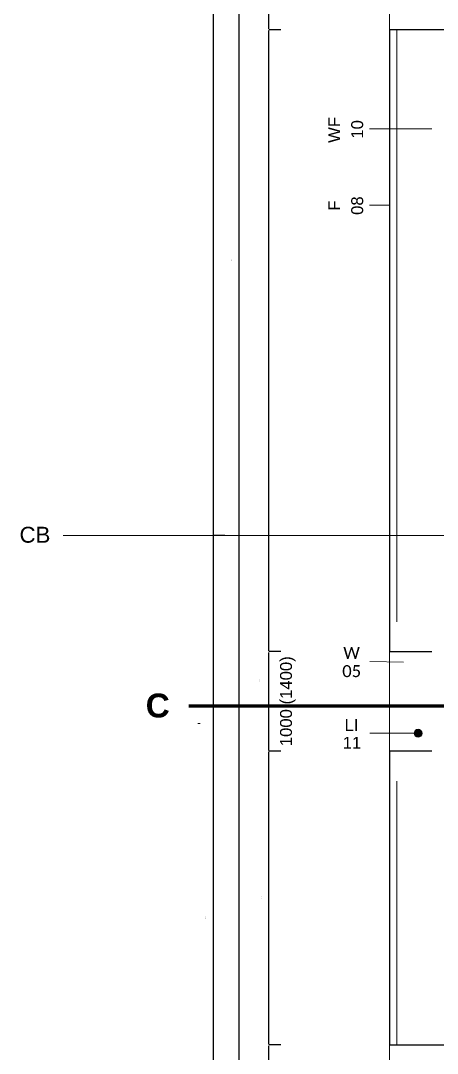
# Model space of a CAD drawing. Extents: x -47641 to 202, y -7675 to 12965.
# Drawn here: x -47638 to -45020, y -3854 to 2630 of the extents above; entities that cross this region are included whole.
import ezdxf

# ---------------------------------------------------------------- set-up
doc = ezdxf.new("R2010")
doc.units = 0
for name, color, linetype, lineweight in [('A-____-____-DIMS', 9, 'CONTINUOUS', 5), ('A-GENM-____-IDEN', 9, 'CONTINUOUS', 9), ('A-GLAZ-____-IDEN', 9, 'CONTINUOUS', 9), ('A-WALL-____-IDEN', 9, 'CONTINUOUS', 9), ('A-WALL-____-MCUT', 9, 'CONTINUOUS', 25), ('A-WALL-____-OTLN', 9, 'CONTINUOUS', 9), ('A-WALL-____-PATT', 9, 'CONTINUOUS', 25), ('G-____-____-SYMB', 9, 'CONTINUOUS', 9), ('S-GRID-____-IDEN', 9, 'CONTINUOUS', 9), ('S-GRID-____-OTLN', 9, 'CONTINUOUS', 5)]:
    doc.layers.add(name, color=color, linetype=linetype, lineweight=lineweight)
doc.styles.add('Arial', font='Arial')
doc.styles.add('Arial_1', font='Arial_1')
doc.styles.add('Arial_2', font='Arial_2')
doc.styles.add('Arial_3', font='Arial_3')
doc.styles.add('Arial_B_1', font='Arial_B_1')
doc.styles.add('Calibri_2', font='Calibri_2')
doc.dimstyles.get("Standard").update_dxf_attribs({"dimtxt": 2.5, "dimasz": 2.5, "dimexe": 1.25, "dimexo": 0.625, "dimtad": 0, "dimtoh": 1, "dimdec": 4, "dimzin": 1, "dimdsep": 46, "dimtxsty": 'Standard', "dimcen": 0.09, "dimadec": 0, "dimazin": 0, "dimtfac": 1, "dimtdec": 4, "dimtofl": 0, "dimtmove": 0, "dimatfit": 3, "dimfxl": 1, "dimtolj": 1, "dimtzin": 0, "dimarcsym": 0})

# ---------------------------------------------------------------- blocks, each defined once
blk = doc.blocks.new('*D80')
at = {"layer": 'A-____-____-DIMS', "color": 0, "linetype": 'ByBlock', "lineweight": -2}
for p, q in [((-46192.8, 8033.2), (-46268.4, 8033.2)), ((-46267.1, 8028.2), (-46267.1, -5781.8)), ((-46192.8, -5786.8), (-46268.4, -5786.8))]:
    blk.add_line(p, q, dxfattribs=at)
for points in [[(-46267.1, 8033.2), (-46266.7, 8030.7), (-46267.6, 8030.7)], [(-46267.1, -5786.8), (-46267.6, -5784.3), (-46266.7, -5784.3)]]:
    blk.add_solid(points, dxfattribs=at)
at = {"layer": 'A-____-____-DIMS', "color": 0, "linetype": 'CONTINUOUS', "lineweight": -2, "insert": (-46315.5, 1123.2), "char_height": 2.5, "width": 16.944, "attachment_point": 5, "rotation": 90}
blk.add_mtext('13820.0000', dxfattribs=at)
blk = doc.blocks.new('*D82')
at = {"layer": 'A-____-____-DIMS', "color": 0, "linetype": 'ByBlock', "lineweight": -2}
for p, q in [((-46354, -601.8), (-46429.6, -601.8)), ((-46428.4, -606.8), (-46428.4, -5396.8)), ((-46354, -5401.8), (-46429.6, -5401.8))]:
    blk.add_line(p, q, dxfattribs=at)
for points in [[(-46428.4, -601.8), (-46428, -604.3), (-46428.8, -604.3)], [(-46428.4, -5401.8), (-46428.8, -5399.3), (-46428, -5399.3)]]:
    blk.add_solid(points, dxfattribs=at)
at = {"layer": 'A-____-____-DIMS', "color": 0, "linetype": 'CONTINUOUS', "lineweight": -2, "insert": (-46476.7, -3001.8), "char_height": 2.5, "width": 15.833, "attachment_point": 5, "rotation": 90}
blk.add_mtext('4800.0000', dxfattribs=at)
blk = doc.blocks.new('*D83')
at = {"layer": 'A-____-____-DIMS', "color": 0, "linetype": 'ByBlock', "lineweight": -2}
for p, q in [((-46354, 6248.2), (-46429.6, 6248.2)), ((-46428.4, 6243.2), (-46428.4, -596.8)), ((-46354, -601.8), (-46429.6, -601.8))]:
    blk.add_line(p, q, dxfattribs=at)
for points in [[(-46428.4, 6248.2), (-46428, 6245.7), (-46428.8, 6245.7)], [(-46428.4, -601.8), (-46428.8, -599.3), (-46428, -599.3)]]:
    blk.add_solid(points, dxfattribs=at)
at = {"layer": 'A-____-____-DIMS', "color": 0, "linetype": 'CONTINUOUS', "lineweight": -2, "insert": (-46476.7, 2823.2), "char_height": 2.5, "width": 15.556, "attachment_point": 5, "rotation": 90}
blk.add_mtext('6850.0000', dxfattribs=at)
blk = doc.blocks.new('*D189')
at = {"layer": 'A-____-____-DIMS', "color": 0, "linetype": 'ByBlock', "lineweight": -2}
for p, q in [((-46003.6, -3801.8), (-46079.3, -3801.8)), ((-46078, -4796.8), (-46078, -3806.8)), ((-46003.6, -4801.8), (-46079.3, -4801.8))]:
    blk.add_line(p, q, dxfattribs=at)
for points in [[(-46078, -3801.8), (-46077.6, -3804.3), (-46078.4, -3804.3)], [(-46078, -4801.8), (-46078.4, -4799.3), (-46077.6, -4799.3)]]:
    blk.add_solid(points, dxfattribs=at)
at = {"layer": 'A-____-____-DIMS', "color": 0, "linetype": 'CONTINUOUS', "lineweight": -2, "insert": (-46126.3, -4301.8), "char_height": 2.5, "width": 15, "attachment_point": 5, "rotation": 90}
blk.add_mtext('1000.0000', dxfattribs=at)
blk = doc.blocks.new('*D190')
at = {"layer": 'A-____-____-DIMS', "color": 0, "linetype": 'ByBlock', "lineweight": -2}
for p, q in [((-46003.6, -1956.8), (-46079.3, -1956.8)), ((-46078, -3796.8), (-46078, -1961.8)), ((-46003.6, -3801.8), (-46079.3, -3801.8))]:
    blk.add_line(p, q, dxfattribs=at)
for points in [[(-46078, -1956.8), (-46077.6, -1959.3), (-46078.4, -1959.3)], [(-46078, -3801.8), (-46078.4, -3799.3), (-46077.6, -3799.3)]]:
    blk.add_solid(points, dxfattribs=at)
at = {"layer": 'A-____-____-DIMS', "color": 0, "linetype": 'CONTINUOUS', "lineweight": -2, "insert": (-46126.3, -2879.3), "char_height": 2.5, "width": 15.278, "attachment_point": 5, "rotation": 90}
blk.add_mtext('1845.0000', dxfattribs=at)
blk = doc.blocks.new('*D191')
at = {"layer": 'A-____-____-DIMS', "color": 0, "linetype": 'ByBlock', "lineweight": -2}
for p, q in [((-46003.6, -1331.8), (-46079.3, -1331.8)), ((-46078, -1951.8), (-46078, -1336.8)), ((-46003.6, -1956.8), (-46079.3, -1956.8))]:
    blk.add_line(p, q, dxfattribs=at)
for points in [[(-46078, -1331.8), (-46077.6, -1334.3), (-46078.4, -1334.3)], [(-46078, -1956.8), (-46078.4, -1954.3), (-46077.6, -1954.3)]]:
    blk.add_solid(points, dxfattribs=at)
at = {"layer": 'A-____-____-DIMS', "color": 0, "linetype": 'CONTINUOUS', "lineweight": -2, "insert": (-46135.4, -1514.6), "char_height": 2.5, "width": 13.611, "attachment_point": 5, "rotation": 90}
blk.add_mtext('625.0000', dxfattribs=at)
blk = doc.blocks.new('*D192')
at = {"layer": 'A-____-____-DIMS', "color": 0, "linetype": 'ByBlock', "lineweight": -2}
for p, q in [((-46003.6, 2573.2), (-46079.3, 2573.2)), ((-46078, -1326.8), (-46078, 2568.2)), ((-46003.6, -1331.8), (-46079.3, -1331.8))]:
    blk.add_line(p, q, dxfattribs=at)
for points in [[(-46078, 2573.2), (-46077.6, 2570.7), (-46078.4, 2570.7)], [(-46078, -1331.8), (-46078.4, -1329.3), (-46077.6, -1329.3)]]:
    blk.add_solid(points, dxfattribs=at)
at = {"layer": 'A-____-____-DIMS', "color": 0, "linetype": 'CONTINUOUS', "lineweight": -2, "insert": (-46126.3, 620.7), "char_height": 2.5, "width": 15.556, "attachment_point": 5, "rotation": 90}
blk.add_mtext('3905.0000', dxfattribs=at)
blk = doc.blocks.new('*D193')
at = {"layer": 'A-____-____-DIMS', "color": 0, "linetype": 'ByBlock', "lineweight": -2}
for p, q in [((-46003.6, 3573.2), (-46079.3, 3573.2)), ((-46078, 2578.2), (-46078, 3568.2)), ((-46003.6, 2573.2), (-46079.3, 2573.2))]:
    blk.add_line(p, q, dxfattribs=at)
for points in [[(-46078, 3573.2), (-46077.6, 3570.7), (-46078.4, 3570.7)], [(-46078, 2573.2), (-46078.4, 2575.7), (-46077.6, 2575.7)]]:
    blk.add_solid(points, dxfattribs=at)
at = {"layer": 'A-____-____-DIMS', "color": 0, "linetype": 'CONTINUOUS', "lineweight": -2, "insert": (-46126.3, 3073.2), "char_height": 2.5, "width": 15, "attachment_point": 5, "rotation": 90}
blk.add_mtext('1000.0000', dxfattribs=at)

msp = doc.modelspace()

# ---------------------------------------------------------------- hatches: boundary and pattern name
at = {"layer": 'A-GENM-____-IDEN'}
h = msp.add_hatch(color=256, dxfattribs=at)
edge = h.paths.add_edge_path(flags=0)
edge.add_arc((-45140.93888, -1844.29436), 25, 0, 360)
at = {"layer": 'A-WALL-____-PATT', "lineweight": 5}
h = msp.add_hatch(dxfattribs=at)
h.set_pattern_fill('FP_4', color=256, style=0)
h.set_pattern_definition([])
h.paths.add_polyline_path([(-45274.90222, -5786.79436), (-45274.90222, -4801.79436), (-45319.90222, -4801.79436), (-45319.90222, -5786.79436)], flags=0)
h.paths.add_polyline_path([(-45274.90222, -3801.79436), (-45274.90222, -1956.79436), (-45319.90222, -1956.79436), (-45319.90222, -3801.79436)], flags=0)
h.paths.add_polyline_path([(-45274.90222, -1331.79436), (-45274.90222, 2573.20564), (-45319.90222, 2573.20564), (-45319.90222, -1331.79436)], flags=0)
h.paths.add_polyline_path([(-45319.90222, 3573.20564), (-45274.90222, 3573.20564), (-45274.90222, 7988.20564), (-45319.90222, 7988.20564), (-45319.90222, 7985.86899)], flags=0)
h = msp.add_hatch(dxfattribs=at)
h.set_pattern_fill('FP_1', color=256, style=0)
h.set_pattern_definition([])
h.paths.add_polyline_path([(-44834.90222, -5301.79436), (-44834.90222, -4801.79436), (-45274.90222, -4801.79436), (-45274.90222, -5301.79436)], flags=0)
h.paths.add_polyline_path([(-44834.90222, -3801.79436), (-44834.90222, -1956.79436), (-45274.90222, -1956.79436), (-45274.90222, -3801.79436)], flags=0)
h.paths.add_polyline_path([(-45054.90222, -1331.79436), (-44834.90222, -1331.79436), (-44834.90222, 2573.20564), (-45274.90222, 2573.20564), (-45274.90222, -1331.79436)], flags=0)
h.paths.add_polyline_path([(-45274.90222, 3573.20564), (-44834.90222, 3573.20564), (-44834.90222, 7548.20564), (-45274.90222, 7548.20564)], flags=0)

# ---------------------------------------------------------------- linework, layer by layer
at = {"layer": 'A-GENM-____-IDEN'}
msp.add_line((-45140.93888, -1844.29436), (-45443.97202, -1844.29436), dxfattribs=at)
msp.add_circle((-45140.93888, -1844.29436), 25, dxfattribs=at)
at = {"layer": 'A-GLAZ-____-IDEN'}
msp.add_line((-45232.21732, -1397.7963), (-45443.97202, -1393.42476), dxfattribs=at)
at = {"layer": 'A-WALL-____-IDEN'}
for p, q in [((-45054.90222, 1950.50626), (-45446.69937, 1950.50626)), ((-45318.85007, 1471.77797), (-45446.69937, 1471.77797))]:
    msp.add_line(p, q, dxfattribs=at)
at = {"layer": 'A-WALL-____-MCUT'}
for p, q in [((-45319.90222, 2573.20564), (-45319.90222, -1331.79436)), ((-44834.90222, 2573.20564), (-45319.90222, 2573.20564)), ((-45319.90222, -1331.79436), (-45054.90222, -1331.79436)), ((-45319.90222, -1956.79436), (-45319.90222, -3801.79436)), ((-45054.90222, -1956.79436), (-45319.90222, -1956.79436)), ((-45319.90222, -3801.79436), (-44834.90222, -3801.79436))]:
    msp.add_line(p, q, dxfattribs=at)
at = {"layer": 'A-WALL-____-MCUT', "lineweight": 9}
for p, q in [((-45274.90222, 2573.20564), (-45274.90222, -1144.24475)), ((-45274.90222, -2144.34397), (-45274.90222, -3801.79436))]:
    msp.add_line(p, q, dxfattribs=at)
at = {"layer": 'A-WALL-____-OTLN'}
for p, q in [((-45319.90222, 2573.20564), (-45319.90222, 3573.20564)), ((-45319.90222, -1956.79436), (-45319.90222, -1331.79436)), ((-45319.90222, -4801.79436), (-45319.90222, -3801.79436))]:
    msp.add_line(p, q, dxfattribs=at)
at = {"layer": 'G-____-____-SYMB', "linetype": 'CONTINUOUS', "lineweight": 100}
msp.add_line((-46581.5254, -1671.77796), (-44646.17084, -1671.77796), dxfattribs=at)
at = {"layer": 'S-GRID-____-OTLN', "linetype": 'CONTINUOUS', "lineweight": 9}
for p, q in [((-46120.05674, -601.79436), (-47370.05674, -601.79436)), ((-22634.82695, -601.79436), (-46120.05674, -601.79436))]:
    msp.add_line(p, q, dxfattribs=at)

# ---------------------------------------------------------------- texts
at = {"layer": 'A-GENM-____-IDEN', "lineweight": 5, "char_height": 75, "width": 58.3333333, "attachment_point": 1, "style": 'Arial_2'}
for s, insert in [('LI', (-45602.78377, -1754.19157)), ('11', (-45614.78377, -1866.91314))]:
    msp.add_mtext(s, dxfattribs=dict(at, insert=insert))
at = {"layer": 'A-GLAZ-____-IDEN', "lineweight": 5, "char_height": 75, "attachment_point": 1, "style": 'Calibri_2'}
for s, insert, width in [('W', (-45610.78377, -1302.53862), 66.6666667), ('05', (-45617.38377, -1416.82132), 91.6666667)]:
    msp.add_mtext(s, dxfattribs=dict(at, insert=insert, width=width))
at = {"layer": 'A-GLAZ-____-IDEN', "lineweight": 5, "insert": (-46008.2696, -1925.85758), "char_height": 75, "width": 539.5833167, "attachment_point": 1, "rotation": 90, "style": 'Arial_1'}
msp.add_mtext('1000 (1400)', dxfattribs=at)
at = {"layer": 'A-WALL-____-IDEN', "lineweight": 5, "char_height": 75, "attachment_point": 1, "rotation": 90, "style": 'Arial_1'}
for s, insert, width in [('WF', (-45705.63817, 1862.53404), 139.5833333), ('10', (-45561.12453, 1889.03404), 75), ('F', (-45705.63817, 1436.80575), 33.3333333), ('08', (-45561.12453, 1410.30575), 91.6666667)]:
    msp.add_mtext(s, dxfattribs=dict(at, insert=insert, width=width))
at = {"layer": 'G-____-____-SYMB', "linetype": 'CONTINUOUS', "lineweight": 5, "attachment_point": 1}
for s, insert, char_height, width, style in [('\\fArial|b1|i0|c0|p34|;C', (-46852.20232, -1595.15616), 150, 1808.3333333, 'Arial_B_1'), ('-', (-46528.05178, -1752.15481), 50, 22.2222222, 'Arial_3')]:
    msp.add_mtext(s, dxfattribs=dict(at, insert=insert, char_height=char_height, width=width, style=style))
at = {"layer": 'S-GRID-____-IDEN', "lineweight": 5, "insert": (-47644.76698, -547.88665), "char_height": 100, "width": 133.3333333, "attachment_point": 1, "style": 'Arial'}
msp.add_mtext('CB', dxfattribs=at)

# ---------------------------------------------------------------- dimensions: what is measured, and where the dimension line sits
at = {"layer": 'A-____-____-DIMS', "lineweight": 9}
for base, p1, p2, picture, middle in [((-46267.14113, -5786.79436), (-46192.14113, 8033.20564), (-46192.14113, -5786.79436), '*D80', (-46315.45968, 1123.20564)), ((-46428.3864, -601.79436), (-46353.3864, 6248.20564), (-46353.3864, -601.79436), '*D83', (-46476.67937, 2823.20564)), ((-46078.0244, 3573.20564), (-46003.0244, 2573.20564), (-46003.0244, 3573.20564), '*D193', (-46126.31738, 3073.20564)), ((-46078.0244, 2573.20564), (-46003.0244, -1331.79436), (-46003.0244, 2573.20564), '*D192', (-46126.34296, 620.70564)), ((-46428.3864, -5401.79436), (-46353.3864, -601.79436), (-46353.3864, -5401.79436), '*D82', (-46476.67937, -3001.79436)), ((-46078.0244, -1331.79436), (-46003.0244, -1956.79436), (-46003.0244, -1331.79436), '*D191', (-46135.39163, -1514.55164)), ((-46078.0244, -1956.79436), (-46003.0244, -3801.79436), (-46003.0244, -1956.79436), '*D190', (-46126.31738, -2879.29436)), ((-46078.0244, -3801.79436), (-46003.0244, -4801.79436), (-46003.0244, -3801.79436), '*D189', (-46126.31738, -4301.79436))]:
    dim = msp.add_linear_dim(base=base, p1=p1, p2=p2, angle=90, dimstyle='Standard', dxfattribs=at)
    dim.commit()
    dim.dimension.update_dxf_attribs({"geometry": picture, "text_midpoint": middle})

doc.saveas('drawing.dxf')
